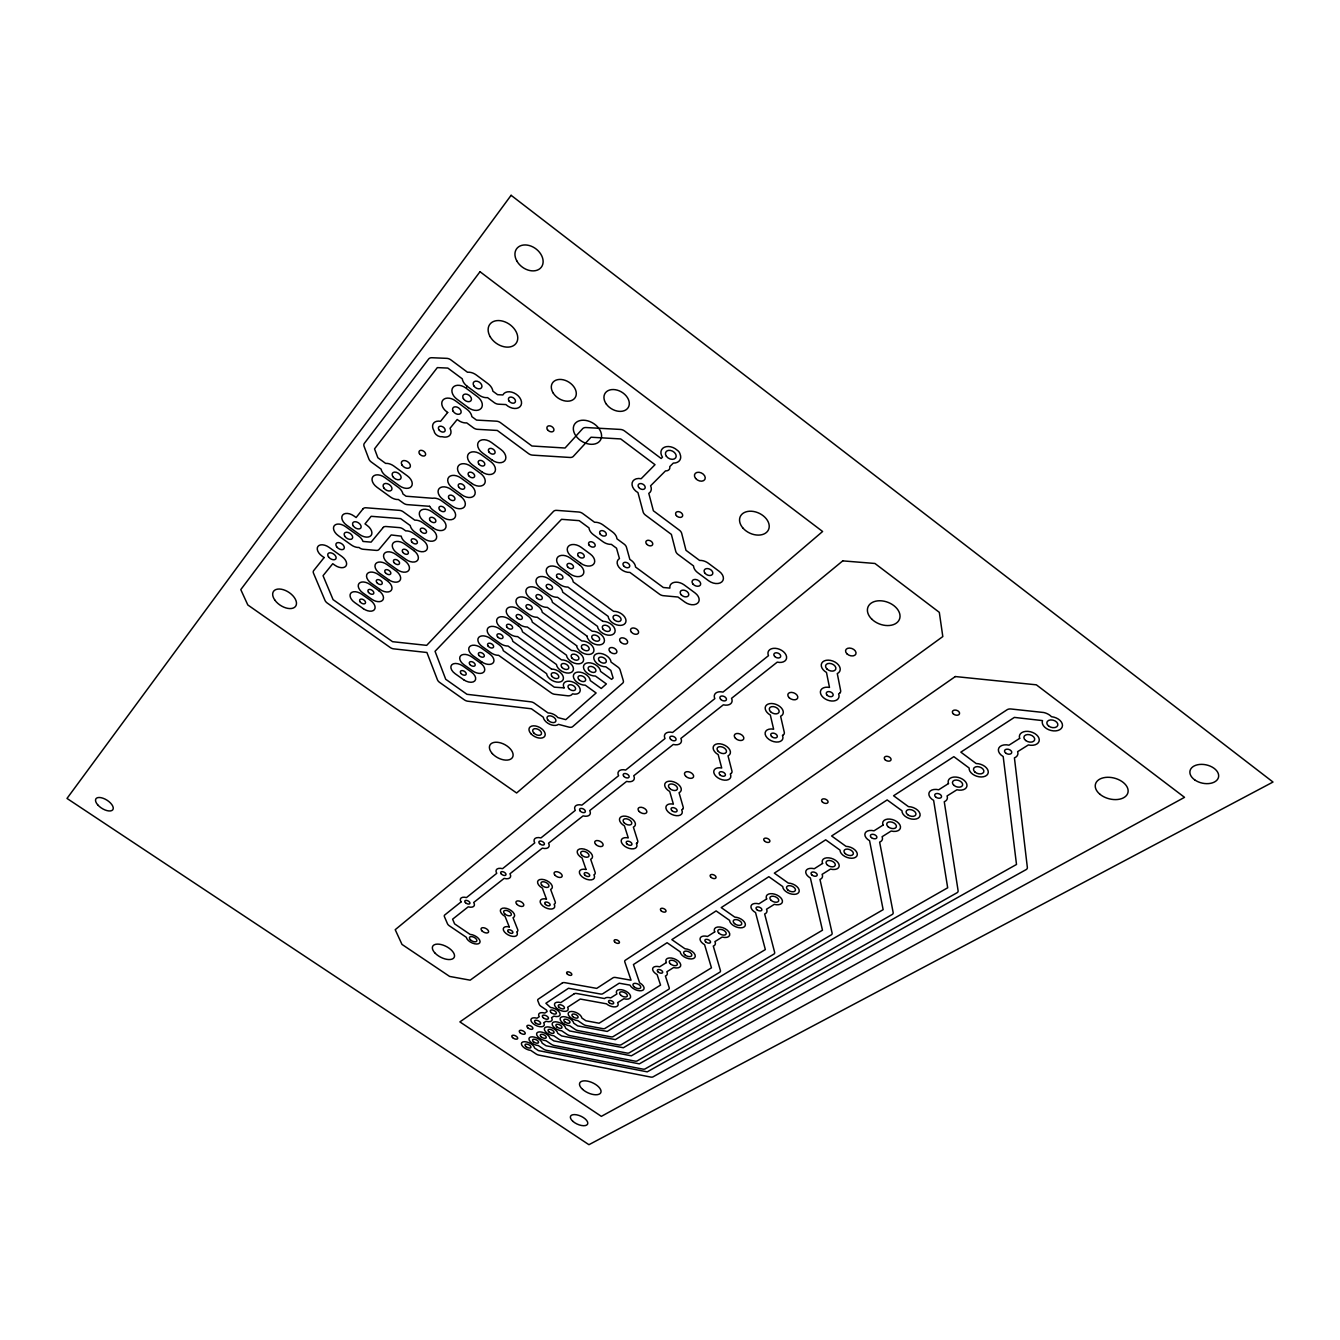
<?xml version="1.0" encoding="UTF-8"?>
<svg xmlns="http://www.w3.org/2000/svg" width="1340" height="1340" viewBox="0 0 1340 1340"><rect width="100%" height="100%" fill="white"/><g stroke="black" fill="none" stroke-linecap="round" stroke-linejoin="round"><path stroke-width="1.5" d="M467.208 386.305L478.799 394.915A10.469 7.236 34.3 0 0 487.559 397.628L494.226 402.603A6.03 4.171 33.8 0 0 498.447 404.194L505.917 404.579A10.452 7.269 33.5 0 0 520.054 406.656A10.452 7.269 33.5 0 0 516.151 394.178A10.452 7.269 33.5 0 0 502.902 394.948L497.576 394.68L492.869 391.18A10.469 7.236 34.3 0 0 487.978 383.675L476.303 374.982A10.486 7.253 34.7 0 0 467.493 372.252L450.96 359.941A6.08 4.204 35.6 0 0 446.706 358.349L431.899 357.73A6.064 4.171 35.8 0 0 428.7 358.936L364.346 443.356A5.729 3.702 35 0 0 364.111 446.421L368.835 458.9A5.695 3.668 34.7 0 0 371.448 462.132L381.096 469.151A9.816 6.332 34.2 0 0 385.903 475.935L399.404 485.733A9.782 6.315 33.8 0 0 411.296 486.571A9.782 6.315 33.8 0 0 407.394 475.901L393.809 466.019A9.816 6.332 34.2 0 0 385.635 463.406L377.847 457.744L374.53 448.867L437.326 367.612L447.828 368.081L462.267 378.818A10.486 7.253 34.7 0 0 467.107 386.222L466.588 387.076M511.109 195.305L67 798.439L588.93 1144.695L1273 782.041L511.109 195.305M480.022 271.719L240.781 589.617L247.816 604.96L516.62 792.995L822.609 531.494L480.022 271.719M324.113 557.557L313.61 570.706A5.26 3.132 33.4 0 0 313.526 573.269L324.967 600.32A5.176 3.065 32.8 0 0 327.262 603.05L390.141 647.455A5.126 3.032 31.2 0 0 393.591 648.845L426.907 652.496L437.426 679.765A5.075 3.015 30 0 0 439.587 682.378L464.26 699.798A5.059 2.998 29.4 0 0 467.71 701.205L531.427 708.793L543.286 717.218A8.844 5.327 27.7 0 0 549.568 724.186A8.844 5.327 27.7 0 0 558.445 724.354L568.679 727.051A5.126 3.099 27.3 0 0 572.615 726.682L622.748 683.115A5.327 3.333 26.8 0 0 623.301 680.653L620.102 669.899A5.36 3.367 26.9 0 0 617.857 667.019L611.073 662.111A9.28 5.862 27.3 0 0 600.889 653.468A9.28 5.862 27.3 0 0 594.106 659.531A9.28 5.862 27.3 0 0 605.831 666.801L610.822 670.402L613.117 678.006L611.593 679.363L600.621 671.457A9.213 5.762 27.4 0 0 590.505 662.898A9.213 5.762 27.4 0 0 583.821 668.861A9.213 5.762 27.4 0 0 595.462 676.063L606.384 683.936L601.225 688.475L590.337 680.636A9.146 5.678 27.5 0 0 580.27 672.178A9.146 5.678 27.5 0 0 573.704 678.04A9.146 5.678 27.5 0 0 585.262 685.176L596.116 692.981L565.781 719.647L557.909 717.587A8.844 5.327 27.7 0 0 548.043 712.947L534.325 703.182A5.126 3.082 28.2 0 0 530.824 701.825L466.973 694.304L445.718 679.28L435.048 651.307L561.544 519.317L579.181 520.657L588.997 527.893A9.95 6.717 29.1 0 0 593.436 534.71L602.832 541.628A9.933 6.7 28.8 0 0 611.325 544.358L616.517 548.194L619.448 558.562A9.832 6.566 28 0 0 618.846 567.121A9.832 6.566 28 0 0 629.9 572.414L659.514 594.206A5.645 3.769 26.8 0 0 663.468 595.697L677.973 597.02L684.757 602.012A9.832 6.566 26 0 0 697.638 603.184A9.832 6.566 26 0 0 694.991 592.9L684.204 584.927A9.849 6.583 26.4 0 0 674.204 582.364A9.849 6.583 26.4 0 0 669.883 588.093L663.333 587.506L635.562 567.038A9.832 6.566 28 0 0 629.85 559.433L626.467 547.273A5.729 3.852 28.3 0 0 624.055 544.057L616.953 538.814A9.933 6.7 28.8 0 0 612.564 531.98L603.101 524.995A9.95 6.717 29.1 0 0 594.558 522.265L582.799 513.589A5.762 3.886 29.8 0 0 578.696 512.014L556.787 510.373A5.729 3.852 30.3 0 0 553.487 511.394L426.673 645.361L392.57 641.693L333.074 599.633L323.041 575.697L332.755 563.705L334.816 565.178A9.213 5.578 33.3 0 0 345.837 566.167A9.213 5.578 33.3 0 0 341.884 556.485L329.02 547.323A9.229 5.595 33.7 0 0 317.999 546.351A9.229 5.595 33.7 0 0 322.036 556.083L324.113 557.557M363.14 508.748L356.122 517.542L353.978 516A9.464 5.862 33.9 0 0 342.621 515.079A9.464 5.862 33.9 0 0 346.658 525.196L359.706 534.559A9.43 5.862 33.5 0 0 371.063 535.497A9.43 5.862 33.5 0 0 367.127 525.447L364.999 523.906L371.163 516.302L400.66 518.63L410.224 525.531A9.564 6.08 32.7 0 0 414.864 532.047L424.026 538.646A9.548 6.064 32.4 0 0 435.718 539.601A9.548 6.064 32.4 0 0 432.016 529.417L422.803 522.751A9.564 6.08 32.7 0 0 414.78 520.155L403.323 511.863A5.544 3.518 33.2 0 0 399.437 510.356L366.021 507.776A5.511 3.451 33.8 0 0 363.14 508.748M447.694 412.469L440.558 421.329A10.15 6.8 34.2 0 0 434.009 430.726A5.846 3.903 34.2 0 0 442.15 436.706A10.15 6.8 34.2 0 0 450.022 428.298L457.208 419.487L458.146 420.191A10.284 6.985 34.1 0 0 466.739 422.887L473.439 427.828A5.913 4.02 33.7 0 0 477.409 429.319L497.307 430.458L528.596 453.64A5.896 4.037 32 0 0 532.6 455.131L569.952 457.459A5.946 4.12 31.2 0 0 573.369 456.337L591.024 437.225L620.705 438.934L655.009 464.695L641.156 478.715A10.284 7.169 28.8 0 0 632.145 482.836A10.284 7.169 28.8 0 0 637.957 492.618L643.1 511.83A5.862 4.053 28.2 0 0 645.528 515.163L671.374 534.392L675.729 551.259A5.795 3.953 26.8 0 0 677.973 554.375L693.534 565.932A10.017 6.817 26 0 0 697.755 572.699L708.642 580.773A10 6.8 25.7 0 0 721.808 581.912A10 6.8 25.7 0 0 719.245 571.359L708.291 563.202A10.017 6.817 26 0 0 699.581 560.422L685.98 550.305L681.708 533.42A5.846 4.02 27.2 0 0 679.313 530.121L653.384 510.791L648.794 493.371A10.284 7.169 28.8 0 0 650.604 485.784L665.478 470.909A6.03 4.271 28.5 0 0 669.766 466.621L673.3 463.104A10.519 7.521 28.5 0 0 680.033 454.009A6.08 4.355 28.5 0 0 677.236 450.223A10.519 7.521 28.5 0 0 664.288 447.292A10.519 7.521 28.5 0 0 662.462 457.175L661.156 458.498L624.708 431.078A6.064 4.322 30.2 0 0 620.37 429.437L586.116 427.544A6.03 4.238 31.1 0 0 582.615 428.716L565.061 448.012L531.93 446.002L500.507 422.686A5.946 4.07 33.2 0 0 496.604 421.196L476.504 420.09L471.864 416.656A10.284 6.985 34.1 0 0 467.007 409.353L455.516 400.844A10.301 6.985 34.5 0 0 442.837 400.174A10.301 6.985 34.5 0 0 446.739 411.765L447.694 412.469M383.29 527.407L371.113 542.131L362.989 541.444A9.363 5.762 33.4 0 0 358.567 535.966L345.519 526.603A9.38 5.779 33.8 0 0 334.297 525.665A9.38 5.779 33.8 0 0 338.317 535.665L351.281 544.928A9.363 5.762 33.4 0 0 359.003 547.474A5.544 3.417 33.3 0 0 363.173 549.266L376.188 550.388A5.41 3.35 33 0 0 378.935 549.568L391.196 534.945L401.213 536.168A9.481 5.98 32.6 0 0 405.836 542.6L414.931 549.149A9.464 5.963 32.4 0 0 426.522 550.12A9.464 5.963 32.4 0 0 422.787 540.07L413.641 533.471A9.481 5.98 32.6 0 0 405.702 530.875L403.223 529.099A5.477 3.451 32.9 0 0 399.387 527.608L386.088 526.519A5.477 3.434 33.1 0 0 383.29 527.407M564.09 687.856L554.291 687.169L503.27 650.67A9.079 5.578 29.5 0 0 499.016 644.674L490.272 638.426A9.095 5.578 29.7 0 0 478.899 637.22A9.095 5.578 29.7 0 0 482.216 646.517L490.909 652.731A9.079 5.578 29.5 0 0 498.581 655.294L551.259 692.931A5.192 3.183 27.9 0 0 554.794 694.304L568.026 695.829A8.157 5.008 27.7 0 0 572.448 693.835A9.062 5.578 27.6 0 0 580.086 688.944A9.062 5.578 27.6 0 0 569.249 681.189A9.062 5.578 27.6 0 0 564.09 687.856M842.743 560.874L395.216 929.692L401.983 944.415L449.604 976.425L470.173 980.176L942.807 636.567L939.307 612.346L874.936 563.47L842.743 560.874M461.027 901.937L444.729 914.986A4.372 2.245 27.5 0 0 444.461 916.761L447.459 923.712A4.355 2.228 27.4 0 0 449.302 925.773L466.286 937.28A7.521 3.836 27 0 0 474.762 943.829A7.521 3.836 27 0 0 479.653 940.06A7.521 3.836 27 0 0 470.072 934.382L454.612 923.88L452.602 919.19L468.196 906.845A7.688 4.02 27.3 0 0 473.707 902.49L504.108 878.404A7.94 4.271 27 0 0 509.954 873.78L542.315 848.153A8.191 4.556 26.7 0 0 548.546 843.229L583.068 815.893A8.459 4.874 26.3 0 0 589.717 810.616L626.618 781.404A8.76 5.209 25.7 0 0 633.736 775.776L673.266 744.471A9.079 5.578 25.1 0 0 680.888 738.441L723.332 704.823A9.414 5.997 24.3 0 0 731.556 698.324L777.25 662.128A9.782 6.465 23.3 0 0 786.563 656.701A9.782 6.465 23.3 0 0 775.19 648.309A9.782 6.465 23.3 0 0 768.473 655.662L722.997 692.093A9.414 5.997 24.3 0 0 714.823 698.626L672.596 732.461A9.079 5.578 25.1 0 0 665.009 738.541L625.68 770.048A8.76 5.209 25.7 0 0 618.594 775.709L581.895 805.122A8.459 4.874 26.3 0 0 575.279 810.415L540.941 837.919A8.191 4.556 26.7 0 0 534.744 842.894L502.55 868.672A7.94 4.271 27 0 0 496.738 873.328L466.488 897.566A7.688 4.02 27.3 0 0 461.027 901.937M637.12 842.894L636.366 843.446A8.425 4.807 25.2 0 1 631.391 848.84A8.425 4.807 25.2 0 1 621.341 841.989A8.425 4.807 25.2 0 1 628.276 837.919L624.423 825.842A8.526 4.925 25.4 0 1 620.454 817.266A8.526 4.925 25.4 0 1 632.078 818.924A8.526 4.925 25.4 0 1 633.385 827.115L637.706 840.817A4.874 2.797 25.1 0 1 637.12 842.894M682.529 809.327L681.725 809.93A8.71 5.142 24.6 0 1 676.348 815.675A8.71 5.142 24.6 0 1 666.014 808.539A8.71 5.142 24.6 0 1 673.4 804.168L669.698 791.471A8.827 5.276 24.7 0 1 665.779 782.46A8.827 5.276 24.7 0 1 677.923 784.068A8.827 5.276 24.7 0 1 679.062 792.711L683.199 807.132A5.042 2.982 24.5 0 1 682.529 809.327M731.171 773.381L730.317 774.018A9.028 5.511 23.8 0 1 724.488 780.165A9.028 5.511 23.8 0 1 713.851 772.728A9.028 5.511 23.8 0 1 721.724 768.021L718.207 754.638A9.146 5.662 24 0 1 714.354 745.141A9.146 5.662 24 0 1 727.067 746.715A9.146 5.662 24 0 1 728.022 755.844L731.942 771.053A5.226 3.199 23.7 0 1 731.171 773.381M783.398 734.789L782.476 735.476A9.38 5.913 22.9 0 1 776.162 742.042A9.38 5.913 22.9 0 1 765.19 734.303A9.38 5.913 22.9 0 1 773.632 729.228L770.332 715.058A9.497 6.08 23 0 1 766.564 705.041A9.497 6.08 23 0 1 779.897 706.565A9.497 6.08 23 0 1 780.617 716.247L784.285 732.31A5.427 3.434 22.8 0 1 783.398 734.789M839.611 693.232L838.622 693.969A9.748 6.365 21.8 0 1 831.755 701.021A9.748 6.365 21.8 0 1 820.448 692.931A9.748 6.365 21.8 0 1 829.494 687.437L826.479 672.446A9.883 6.549 21.9 0 1 822.81 661.826A9.883 6.549 21.9 0 1 836.83 663.3A9.883 6.549 21.9 0 1 837.282 673.568L840.632 690.603A5.645 3.702 21.6 0 1 839.611 693.232M955.32 676.549L459.888 1021.901L601.342 1116.354L1184.526 797.333L1036.356 684.824L955.32 676.549M562.381 982.957L538.194 999.204A4.255 2.127 25.6 0 0 537.843 1000.796L539.283 1004.414A4.255 2.127 25.6 0 0 541.125 1006.424L546.519 1010.075L547.105 1011.566L544.794 1013.074A7.32 3.618 25.5 0 0 539.25 1016.725L536.971 1018.216A7.269 3.585 25.6 0 0 531.009 1020.812A7.269 3.585 25.6 0 0 539.702 1026.675A7.269 3.585 25.6 0 0 543.722 1022.772L546.017 1021.281A7.32 3.618 25.5 0 0 551.577 1017.663L553.906 1016.155A7.353 3.668 25.4 0 0 559.936 1013.241A7.353 3.668 25.4 0 0 550.489 1007.462L545.899 1003.258L568.495 988.267L600.253 993.978A4.389 2.245 24.8 0 0 602.816 993.711L619.197 983.208L629.968 985.118A7.722 4.02 24.3 0 0 641.76 990.645A7.722 4.02 24.3 0 0 639.632 982.84L633.435 964.549L667.086 942.724L680.167 951.802A8.023 4.338 23.6 0 0 688.844 958.736A8.023 4.338 23.6 0 0 695.024 954.8A8.023 4.338 23.6 0 0 684.958 948.753L671.843 939.642L716.113 910.915L729.596 920.379A8.342 4.64 22.9 0 0 738.507 927.615A8.342 4.64 22.9 0 0 745.141 923.394A8.342 4.64 22.9 0 0 734.739 917.096L721.221 907.599L768.842 876.695L782.744 886.577A8.66 4.992 21.9 0 0 791.89 894.149A8.66 4.992 21.9 0 0 799.025 889.593A8.66 4.992 21.9 0 0 788.272 883.06L774.336 873.127L825.691 839.812L840.029 850.146A9.028 5.377 20.9 0 0 849.426 858.069A9.028 5.377 20.9 0 0 857.148 853.161A9.028 5.377 20.9 0 0 845.992 846.344L831.621 835.976L887.164 799.93L901.971 810.75A9.414 5.812 19.5 0 0 911.635 819.075A9.414 5.812 19.5 0 0 919.994 813.765A9.414 5.812 19.5 0 0 908.436 806.63L893.579 795.759L953.846 756.665L969.138 768.021A9.866 6.281 17.9 0 0 979.088 776.798A9.866 6.281 17.9 0 0 988.166 771.019A9.866 6.281 17.9 0 0 976.173 763.549L960.83 752.142L1014.363 717.403L1042.503 720.602A10.351 6.817 15.9 0 0 1051.029 730.484A10.351 6.817 15.9 0 0 1062.486 725.543A10.351 6.817 15.9 0 0 1051.498 716.716A11.39 7.504 16.2 0 0 1043.843 712.528L1011.03 708.994A5.929 3.903 17 0 0 1007.094 709.748L625.294 960.261A4.506 2.378 24.5 0 0 624.825 962.003L631.056 980.21L615.63 977.497A4.439 2.311 24.6 0 0 613.05 977.781L596.719 988.384L564.86 982.672A4.355 2.211 25.4 0 0 562.381 982.957M574.224 993.777L560.756 1002.605A7.404 3.719 25.3 0 0 554.593 1005.301A7.404 3.719 25.3 0 0 563.437 1011.298A7.404 3.719 25.3 0 0 567.624 1007.261L580.287 999.037L606.451 1003.811A7.571 3.869 24.6 0 0 615.261 1006.876A7.571 3.869 24.6 0 0 617.623 1002.655L623.887 998.736A7.638 3.936 24.5 0 0 630.52 995.905A7.638 3.936 24.5 0 0 621.458 989.707A7.638 3.936 24.5 0 0 616.903 993.962L610.672 997.915A7.571 3.869 24.6 0 0 604.558 998.551L576.702 993.51A4.338 2.211 25.1 0 0 574.224 993.777M666.365 962.572L659.649 966.827A7.856 4.171 24 0 0 652.731 968.368A7.856 4.171 24 0 0 657.103 974.565L660.553 985.084L599.097 1023.224L585.865 1020.745L581.878 1018.031A7.404 3.702 25.1 0 0 573.721 1011.717A7.404 3.702 25.1 0 0 568.445 1015.05A7.404 3.702 25.1 0 0 577.791 1020.628L583.185 1024.279A4.271 2.127 24.9 0 0 586.183 1025.535L602.548 1028.601A4.288 2.144 24.7 0 0 605.06 1028.383L668.593 989.389A4.506 2.362 23.9 0 0 669.179 987.664L665.41 976.006A7.856 4.171 24 0 0 666.834 971.785L673.585 967.547A7.94 4.238 23.8 0 0 680.687 964.482A7.94 4.238 23.8 0 0 671.34 958.016A7.94 4.238 23.8 0 0 666.365 962.572M714.722 931.886L707.52 936.459A8.157 4.456 23.3 0 0 700.183 938.151A8.157 4.456 23.3 0 0 704.589 944.667L711.456 967.832L607.238 1031.431L577.707 1025.887L573.738 1023.191A7.353 3.652 25.2 0 0 565.614 1016.909A7.353 3.652 25.2 0 0 560.405 1020.209A7.353 3.652 25.2 0 0 569.701 1025.736L575.061 1029.371A4.238 2.111 25 0 0 578.043 1030.611L610.655 1036.792A4.271 2.127 24.5 0 0 613.167 1036.574L719.731 972.254A4.64 2.496 23.1 0 0 720.401 970.478L713.282 946.09A8.157 4.456 23.3 0 0 714.907 941.618L722.143 937.079A8.241 4.556 23.1 0 0 729.714 933.762A8.241 4.556 23.1 0 0 720.099 927.029A8.241 4.556 23.1 0 0 714.722 931.886M766.664 898.939L758.909 903.847A8.459 4.79 22.5 0 0 751.12 905.723A8.459 4.79 22.5 0 0 755.542 912.557L765.341 949.574L615.328 1039.605L569.651 1030.946L565.698 1028.283A7.303 3.618 25.3 0 0 557.624 1022.051A7.303 3.618 25.3 0 0 552.465 1025.318A7.303 3.618 25.3 0 0 561.711 1030.795L567.055 1034.396A4.204 2.077 25.1 0 0 570.003 1035.636L618.728 1044.932A4.271 2.127 24.4 0 0 621.224 1044.714L773.85 954.13A4.79 2.63 22.2 0 0 774.62 952.271L764.654 913.981A8.459 4.79 22.5 0 0 766.53 909.224L774.302 904.349A8.559 4.891 22.2 0 0 782.409 900.748A8.559 4.891 22.2 0 0 772.493 893.73A8.559 4.891 22.2 0 0 766.664 898.939M822.593 863.446L814.251 868.739A8.81 5.142 21.5 0 0 805.96 870.816A8.81 5.142 21.5 0 0 810.382 878.001L822.475 930.211L623.368 1047.746L561.694 1035.954L557.758 1033.307A7.253 3.568 25.3 0 0 549.718 1027.127A7.253 3.568 25.3 0 0 544.643 1030.343A7.253 3.568 25.3 0 0 553.822 1035.786L559.132 1039.371A4.188 2.06 25.2 0 0 562.08 1040.594L626.735 1053.022A4.255 2.111 24.2 0 0 629.247 1052.821L831.219 934.918A4.941 2.78 21.2 0 0 832.09 932.975L819.963 879.425A8.81 5.142 21.5 0 0 822.107 874.367L830.482 869.107A8.911 5.26 21.2 0 0 839.175 865.188A8.911 5.26 21.2 0 0 828.941 857.851A8.911 5.26 21.2 0 0 822.593 863.446M883.026 825.105L873.998 830.833A9.179 5.544 20.4 0 0 865.138 833.145A9.179 5.544 20.4 0 0 869.576 840.733L883.144 909.659L631.375 1055.82L553.839 1040.895L549.919 1038.265A7.202 3.518 25.4 0 0 541.93 1032.135A7.202 3.518 25.4 0 0 536.905 1035.301A7.202 3.518 25.4 0 0 546.033 1040.728L551.309 1044.262A4.154 2.027 25.3 0 0 554.241 1045.501L634.708 1061.062A4.238 2.094 24.1 0 0 637.22 1060.878L892.139 914.517A5.109 2.948 20 0 0 893.144 912.473L879.643 842.123A9.179 5.544 20.4 0 0 882.105 836.713L891.167 831.034A9.296 5.678 20 0 0 900.497 826.763A9.296 5.678 20 0 0 889.944 819.092A9.296 5.678 20 0 0 883.026 825.105M948.486 783.565L938.687 789.779A9.598 5.997 18.9 0 0 929.223 792.342A9.598 5.997 18.9 0 0 933.628 800.382L947.682 887.784L639.331 1063.86L546.067 1045.77L542.181 1043.157A7.169 3.484 25.5 0 0 534.225 1037.076A7.169 3.484 25.5 0 0 529.267 1040.208A7.169 3.484 25.5 0 0 538.345 1045.585L543.605 1049.12A4.137 2.01 25.3 0 0 546.502 1050.325L642.631 1069.069A4.238 2.077 23.9 0 0 645.143 1068.885L956.961 892.792A5.293 3.132 18.7 0 0 958.1 890.665L944.264 801.739A9.598 5.997 18.9 0 0 947.062 795.96L956.911 789.779A9.715 6.131 18.5 0 0 966.977 785.123A9.715 6.131 18.5 0 0 956.057 777.066A9.715 6.131 18.5 0 0 948.486 783.565M1019.656 738.407L1008.986 745.174A10.05 6.499 17.2 0 0 998.819 748.038A10.05 6.499 17.2 0 0 1003.191 756.547L1016.507 864.468L647.237 1071.849L538.412 1050.594L534.543 1047.997A7.119 3.434 25.6 0 0 526.62 1041.95A7.119 3.434 25.6 0 0 521.729 1045.049A7.119 3.434 25.6 0 0 530.757 1050.393L535.983 1053.893A4.104 1.976 25.4 0 0 538.864 1055.099L650.52 1077.025A4.221 2.077 23.8 0 0 653.032 1076.858L1026.072 869.643A5.511 3.317 17.1 0 0 1027.345 867.399L1014.43 757.87A10.05 6.499 17.2 0 0 1017.646 751.656L1028.366 744.94A10.201 6.65 16.6 0 0 1039.271 739.831A10.201 6.65 16.6 0 0 1027.981 731.355A10.201 6.65 16.6 0 0 1019.656 738.407M429.637 506.319L407.26 504.627A5.595 3.585 33.4 0 1 403.357 503.12L398.365 499.502A9.715 6.214 33.7 0 1 390.325 496.906L376.925 487.207A9.732 6.214 34.1 0 1 372.922 476.621A9.732 6.214 34.1 0 1 384.697 477.459L398.181 487.241A9.715 6.214 33.7 0 1 402.921 493.941L406.053 496.219L432.552 498.262A9.715 6.281 32.8 0 1 441.564 500.775L450.91 507.575A9.698 6.281 32.5 0 1 454.612 518.044A9.698 6.281 32.5 0 1 442.652 517.123L433.356 510.389A9.715 6.281 32.8 0 1 429.637 506.319M363.391 608.695L354.665 602.514A9.045 5.427 32.4 0 1 350.846 593.134A9.045 5.427 32.4 0 1 361.767 594.223L370.527 600.437A9.028 5.41 32.2 0 1 374.296 609.767A9.028 5.41 32.2 0 1 363.391 608.695M463.673 679.749L455.165 673.719A8.894 5.327 29.8 0 1 451.815 664.757A8.894 5.327 29.8 0 1 462.853 665.997L471.412 672.077A8.877 5.327 29.6 0 1 474.712 681.005A8.877 5.327 29.6 0 1 463.673 679.749M380.024 589.466L371.18 583.185A9.196 5.595 32.5 0 1 367.378 573.57A9.196 5.595 32.5 0 1 378.5 574.609L387.394 580.957A9.179 5.595 32.3 0 1 391.146 590.521A9.179 5.595 32.3 0 1 380.024 589.466M481.696 661.876L473.054 655.729A9.028 5.494 29.8 0 1 469.72 646.55A9.028 5.494 29.8 0 1 480.976 647.756L489.669 653.954A9.011 5.494 29.5 0 1 492.936 663.099A9.011 5.494 29.5 0 1 481.696 661.876M378.902 590.773L370.058 584.491A9.112 5.511 32.5 0 0 359.053 583.436A9.112 5.511 32.5 0 0 362.872 592.917L371.649 599.164A9.095 5.494 32.2 0 0 382.654 600.219A9.095 5.494 32.2 0 0 378.902 590.773M480.474 663.082L471.847 656.952A8.961 5.41 29.8 0 0 460.692 655.712A8.961 5.41 29.8 0 0 464.042 664.791L472.618 670.888A8.944 5.41 29.6 0 0 483.757 672.111A8.944 5.41 29.6 0 0 480.474 663.082M388.55 579.634L379.639 573.285A9.263 5.695 32.5 0 1 375.837 563.554A9.263 5.695 32.5 0 1 387.076 564.576L396.037 570.991A9.246 5.678 32.3 0 1 399.789 580.672A9.246 5.678 32.3 0 1 388.55 579.634M551.51 669.096L512.784 641.324A9.146 5.662 29.5 0 0 508.496 635.26L499.703 628.946A9.162 5.678 29.7 0 0 488.212 627.756A9.162 5.678 29.7 0 0 491.529 637.17L500.272 643.434A9.146 5.662 29.5 0 0 508.011 646.014L546.603 673.668A9.079 5.611 28.1 0 0 556.703 682.043A9.079 5.611 28.1 0 0 563.034 676.147A9.079 5.611 28.1 0 0 551.51 669.096M397.193 569.634L388.232 563.219A9.33 5.779 32.6 0 1 384.429 553.37A9.33 5.779 32.6 0 1 395.786 554.375L404.814 560.84A9.313 5.779 32.3 0 1 408.549 570.656A9.313 5.779 32.3 0 1 397.193 569.634M519.451 624.39L510.59 618.008A9.313 5.862 29.6 0 1 507.307 608.36A9.313 5.862 29.6 0 1 519.032 609.516L527.96 615.948A9.296 5.846 29.4 0 1 532.265 622.145L571.527 650.469A9.229 5.795 27.9 0 1 583.235 657.655A9.229 5.795 27.9 0 1 576.686 663.736A9.229 5.795 27.9 0 1 566.468 655.176L527.323 627.003A9.296 5.846 29.4 0 1 519.451 624.39M413.725 550.539L404.647 544.006A9.414 5.879 32.6 0 0 393.173 543.018A9.414 5.879 32.6 0 0 396.958 553.001L405.986 559.483A9.397 5.862 32.4 0 0 417.46 560.472A9.397 5.862 32.4 0 0 413.725 550.539M518.144 625.68L509.284 619.298A9.246 5.762 29.7 0 0 497.693 618.125A9.246 5.762 29.7 0 0 500.976 627.656L509.786 633.988A9.229 5.762 29.4 0 0 517.592 636.584L556.452 664.489A9.162 5.695 28 0 0 566.619 672.965A9.162 5.695 28 0 0 573.051 666.968A9.162 5.695 28 0 0 561.443 659.85L522.449 631.81A9.229 5.762 29.4 0 0 518.144 625.68M576.635 645.712L537.223 617.254A9.38 5.946 29.3 0 1 529.283 614.641L520.356 608.193A9.38 5.963 29.6 0 1 517.089 598.41A9.38 5.963 29.6 0 1 528.931 599.549L537.926 606.048A9.38 5.946 29.3 0 1 542.248 612.33L581.778 640.922A9.313 5.879 27.8 0 1 593.57 648.175A9.313 5.879 27.8 0 1 586.92 654.356A9.313 5.879 27.8 0 1 576.635 645.712M586.97 636.098L547.289 607.355A9.447 6.047 29.3 0 1 539.266 604.725L530.271 598.21A9.464 6.064 29.5 0 1 527.039 588.31A9.464 6.064 29.5 0 1 539.015 589.433L548.06 595.999A9.447 6.047 29.3 0 1 552.381 602.347L592.196 631.224A9.38 5.98 27.7 0 1 604.072 638.544A9.38 5.98 27.7 0 1 597.322 644.825A9.38 5.98 27.7 0 1 586.97 636.098M433.256 527.977L424.026 521.31A9.648 6.181 32.7 0 1 420.274 510.925A9.648 6.181 32.7 0 1 432.1 511.863L441.379 518.597A9.631 6.164 32.4 0 1 445.081 528.915A9.631 6.164 32.4 0 1 433.256 527.977M602.799 621.358L562.7 592.196A9.531 6.147 29.2 0 0 558.361 585.781L549.249 579.148A9.548 6.164 29.5 0 0 537.156 578.043A9.548 6.164 29.5 0 0 540.372 588.059L549.433 594.642A9.531 6.147 29.2 0 0 557.524 597.288L597.472 626.316A9.464 6.08 27.6 0 0 607.891 635.143A9.464 6.08 27.6 0 0 614.759 628.745A9.464 6.08 27.6 0 0 602.799 621.358M460.608 496.386L451.195 489.502A9.799 6.399 32.8 0 0 439.101 488.631A9.799 6.399 32.8 0 0 442.837 499.284L452.2 506.101A9.782 6.382 32.5 0 0 464.293 506.989A9.782 6.382 32.5 0 0 460.608 496.386M568.83 575.379L559.651 568.679A9.615 6.265 29.4 0 0 547.423 567.591A9.615 6.265 29.4 0 0 550.623 577.758L559.752 584.391A9.615 6.248 29.1 0 0 567.926 587.054L608.159 616.367A9.531 6.181 27.5 0 0 618.644 625.294A9.531 6.181 27.5 0 0 625.629 618.795A9.531 6.181 27.5 0 0 613.569 611.341L573.185 581.878A9.615 6.248 29.1 0 0 568.83 575.379M471.797 483.455L462.3 476.487A9.966 6.616 32.9 0 1 458.598 465.55A9.966 6.616 32.9 0 1 470.943 466.387L480.507 473.405A9.95 6.599 32.6 0 1 484.142 484.293A9.95 6.599 32.6 0 1 471.797 483.455M580.923 563.37L571.678 556.603A9.782 6.482 29.3 0 1 568.512 546.167A9.782 6.482 29.3 0 1 581.007 547.206L590.32 554.056A9.765 6.465 29 0 1 593.419 564.425A9.765 6.465 29 0 1 580.923 563.37M470.474 484.996L460.977 478.045A9.883 6.499 32.8 0 0 448.766 477.191A9.883 6.499 32.8 0 0 452.484 487.978L461.915 494.862A9.866 6.499 32.5 0 0 474.125 495.733A9.866 6.499 32.5 0 0 470.474 484.996M579.483 564.81L570.237 558.043A9.698 6.382 29.3 0 0 557.875 556.971A9.698 6.382 29.3 0 0 561.058 567.272L570.254 573.972A9.682 6.365 29 0 0 582.599 575.044A9.682 6.365 29 0 0 579.483 564.81M481.864 471.831L472.283 464.812A10.05 6.733 32.9 0 1 468.598 453.707A10.05 6.733 32.9 0 1 481.077 454.511L490.708 461.613A10.033 6.717 32.6 0 1 494.343 472.651A10.033 6.717 32.6 0 1 481.864 471.831M492.081 460.022L482.45 452.92A10.15 6.851 33 0 1 478.765 441.664A10.15 6.851 33 0 1 491.395 442.435L501.093 449.62A10.134 6.851 32.6 0 1 504.711 460.809A10.134 6.851 32.6 0 1 492.081 460.022M468.38 407.661L456.89 399.136A10.402 7.119 34.6 0 1 453.004 387.394A10.402 7.119 34.6 0 1 465.818 388.031L477.392 396.64A10.368 7.102 34.2 0 1 481.194 408.315A10.368 7.102 34.2 0 1 468.38 407.661M509.267 926.912L505.096 916.426A7.739 4.07 26.7 0 1 501.06 908.972A7.739 4.07 26.7 0 1 511.344 910.681A7.739 4.07 26.7 0 1 513.036 917.749L517.726 929.642A5.243 2.73 26.5 0 1 516.721 931.87A7.655 3.986 26.5 0 1 512.718 936.392A7.655 3.986 26.5 0 1 503.455 930.245A7.655 3.986 26.5 0 1 509.267 926.912M546.469 899.09L542.382 888.135A7.99 4.338 26.3 0 1 538.345 880.33A7.99 4.338 26.3 0 1 549.048 882.022A7.99 4.338 26.3 0 1 550.639 889.442L555.229 901.887A5.41 2.914 26.1 0 1 554.124 904.232A7.889 4.238 26.1 0 1 549.819 909.023A7.889 4.238 26.1 0 1 540.322 902.641A7.889 4.238 26.1 0 1 546.469 899.09M586.049 869.476L582.079 857.985A8.241 4.623 25.9 0 1 578.059 849.811A8.241 4.623 25.9 0 1 589.215 851.503A8.241 4.623 25.9 0 1 590.672 859.292L595.144 872.323A5.578 3.099 25.7 0 1 593.922 874.802A8.141 4.506 25.7 0 1 589.298 879.894A8.141 4.506 25.7 0 1 579.533 873.295A8.141 4.506 25.7 0 1 586.049 869.476M559.149 1007.362A3.367 1.692 25.3 0 0 564.375 1008.266A3.367 1.692 25.3 0 0 560.489 1004.766A3.367 1.692 25.3 0 0 559.149 1007.362M572.817 1016.625A3.367 1.692 25.1 0 0 578.043 1017.529A3.367 1.692 25.1 0 0 574.173 1014.045A3.367 1.692 25.1 0 0 572.817 1016.625M551.159 1012.588A3.35 1.675 25.4 0 0 556.335 1013.475A3.35 1.675 25.4 0 0 552.465 1010.008A3.35 1.675 25.4 0 0 551.159 1012.588M564.743 1021.784A3.333 1.658 25.2 0 0 569.919 1022.671A3.333 1.658 25.2 0 0 566.083 1019.221A3.333 1.658 25.2 0 0 564.743 1021.784M543.269 1017.747A3.317 1.641 25.5 0 0 548.395 1018.635A3.317 1.641 25.5 0 0 544.543 1015.184A3.317 1.641 25.5 0 0 543.269 1017.747M556.787 1026.859A3.317 1.641 25.3 0 0 561.912 1027.763A3.317 1.641 25.3 0 0 558.093 1024.33A3.317 1.641 25.3 0 0 556.787 1026.859M535.481 1022.839A3.3 1.625 25.6 0 0 540.573 1023.726A3.3 1.625 25.6 0 0 536.737 1020.309A3.3 1.625 25.6 0 0 535.481 1022.839M548.914 1031.884A3.3 1.625 25.3 0 0 554.006 1032.788A3.3 1.625 25.3 0 0 550.204 1029.388A3.3 1.625 25.3 0 0 548.914 1031.884M527.793 1027.847A3.283 1.608 25.7 0 0 532.834 1028.751A3.283 1.608 25.7 0 0 529.015 1025.351A3.283 1.608 25.7 0 0 527.793 1027.847M541.159 1036.842A3.283 1.608 25.4 0 0 546.201 1037.746A3.283 1.608 25.4 0 0 542.415 1034.363A3.283 1.608 25.4 0 0 541.159 1036.842M520.188 1032.822A3.266 1.591 25.7 0 0 525.196 1033.709A3.266 1.591 25.7 0 0 521.394 1030.343A3.266 1.591 25.7 0 0 520.188 1032.822M533.488 1041.733A3.249 1.575 25.5 0 0 538.496 1042.637A3.249 1.575 25.5 0 0 534.71 1039.287A3.249 1.575 25.5 0 0 533.488 1041.733M512.55 1037.579A3.233 1.575 25.8 0 0 517.608 1038.701A3.233 1.575 25.8 0 0 514.074 1035.318A3.233 1.575 25.8 0 0 512.55 1037.579M525.917 1046.574A3.233 1.558 25.6 0 0 530.891 1047.478A3.233 1.558 25.6 0 0 527.122 1044.161A3.233 1.558 25.6 0 0 525.917 1046.574M567.406 974.13A2.814 1.441 25.4 0 0 571.761 974.833A2.814 1.441 25.4 0 0 568.529 971.885A2.814 1.441 25.4 0 0 567.406 974.13M609.264 1002.689A2.797 1.424 24.6 0 0 613.636 1003.409A2.797 1.424 24.6 0 0 610.454 1000.511A2.797 1.424 24.6 0 0 609.264 1002.689M614.826 942.104A2.914 1.558 24.8 0 0 619.381 942.807A2.914 1.558 24.8 0 0 616.082 939.725A2.914 1.558 24.8 0 0 614.826 942.104M658.007 971.902A2.898 1.541 24 0 0 662.596 972.622A2.898 1.541 24 0 0 659.347 969.574A2.898 1.541 24 0 0 658.007 971.902M661.156 910.815A3.015 1.675 24.2 0 0 665.93 911.501A3.015 1.675 24.2 0 0 662.546 908.285A3.015 1.675 24.2 0 0 661.156 910.815M705.761 941.953A3.015 1.641 23.3 0 0 710.485 942.439A3.015 1.641 23.3 0 0 706.9 939.34A3.015 1.641 23.3 0 0 705.761 941.953M710.904 877.214A3.132 1.792 23.5 0 0 715.929 877.884A3.132 1.792 23.5 0 0 712.461 874.501A3.132 1.792 23.5 0 0 710.904 877.214M756.882 909.693A3.132 1.776 22.5 0 0 761.823 910.145A3.132 1.776 22.5 0 0 758.172 906.912A3.132 1.776 22.5 0 0 756.882 909.693M764.638 841.168A3.266 1.926 22.6 0 0 769.813 841.57A3.266 1.926 22.6 0 0 765.994 838.12A3.266 1.926 22.6 0 0 764.638 841.168M811.889 874.953A3.249 1.909 21.5 0 0 817.115 875.389A3.249 1.909 21.5 0 0 813.346 871.988A3.249 1.909 21.5 0 0 811.889 874.953M822.492 802.107A3.4 2.077 21.5 0 0 827.952 802.459A3.4 2.077 21.5 0 0 824.05 798.841A3.4 2.077 21.5 0 0 822.492 802.107M871.436 837.617A3.4 2.043 20.4 0 0 876.829 837.735A3.4 2.043 20.4 0 0 872.708 834.284A3.4 2.043 20.4 0 0 871.436 837.617M885.321 759.947A3.551 2.261 20.1 0 0 891 759.964A3.551 2.261 20.1 0 0 886.678 756.296A3.551 2.261 20.1 0 0 885.321 759.947M935.722 797.032A3.551 2.211 18.9 0 0 941.45 797.099A3.551 2.211 18.9 0 0 937.196 793.481A3.551 2.211 18.9 0 0 935.722 797.032M953.427 713.986A3.719 2.446 18.5 0 0 959.457 713.919A3.719 2.446 18.5 0 0 955.001 710.049A3.719 2.446 18.5 0 0 953.427 713.986M1005.737 753.114A3.719 2.395 17.2 0 0 1011.683 752.795A3.719 2.395 17.2 0 0 1007.01 749.16A3.719 2.395 17.2 0 0 1005.737 753.114M634.021 986.709A4.204 2.194 24.3 0 0 640.654 987.781A4.204 2.194 24.3 0 0 635.897 983.393A4.204 2.194 24.3 0 0 634.021 986.709M620.688 995.134A4.171 2.144 24.5 0 0 627.237 996.206A4.171 2.144 24.5 0 0 622.514 991.868A4.171 2.144 24.5 0 0 620.688 995.134M684.707 954.683A4.372 2.362 23.6 0 0 691.658 955.755A4.372 2.362 23.6 0 0 686.8 951.149A4.372 2.362 23.6 0 0 684.707 954.683M670.335 963.762A4.338 2.311 23.8 0 0 677.202 964.833A4.338 2.311 23.8 0 0 672.362 960.294A4.338 2.311 23.8 0 0 670.335 963.762M734.488 923.562A4.539 2.529 22.9 0 0 741.656 924.265A4.539 2.529 22.9 0 0 736.297 919.575A4.539 2.529 22.9 0 0 734.488 923.562M719.061 933.31A4.489 2.479 23.1 0 0 726.113 934.03A4.489 2.479 23.1 0 0 720.803 929.391A4.489 2.479 23.1 0 0 719.061 933.31M787.786 889.911A4.723 2.73 21.9 0 0 795.323 890.581A4.723 2.73 21.9 0 0 789.846 885.656A4.723 2.73 21.9 0 0 787.786 889.911M771.187 900.396A4.673 2.663 22.2 0 0 778.607 901.066A4.673 2.663 22.2 0 0 773.163 896.209A4.673 2.663 22.2 0 0 771.187 900.396M845.239 853.614A4.925 2.931 20.9 0 0 853.178 854.25A4.925 2.931 20.9 0 0 847.567 849.091A4.925 2.931 20.9 0 0 845.239 853.614M827.333 864.937A4.857 2.864 21.2 0 0 835.138 865.573A4.857 2.864 21.2 0 0 829.561 860.481A4.857 2.864 21.2 0 0 827.333 864.937M907.599 814.62A5.142 3.166 19.5 0 0 915.84 814.754A5.142 3.166 19.5 0 0 909.642 809.528A5.142 3.166 19.5 0 0 907.599 814.62M888.219 826.847A5.075 3.099 20 0 0 896.309 827.014A5.075 3.099 20 0 0 890.162 821.856A5.075 3.099 20 0 0 888.219 826.847M974.984 772.075A5.377 3.434 17.9 0 0 983.727 772.125A5.377 3.434 17.9 0 0 977.346 766.614A5.377 3.434 17.9 0 0 974.984 772.075M953.929 785.357A5.31 3.35 18.5 0 0 962.522 785.441A5.31 3.35 18.5 0 0 956.191 780.014A5.31 3.35 18.5 0 0 953.929 785.357M1048.6 726.012A5.645 3.719 15.9 0 0 1057.729 725.476A5.645 3.719 15.9 0 0 1050.677 719.915A5.645 3.719 15.9 0 0 1048.6 726.012M1025.653 740.484A5.561 3.618 16.6 0 0 1034.614 739.998A5.561 3.618 16.6 0 0 1027.629 734.538A5.561 3.618 16.6 0 0 1025.653 740.484M465.466 902.674A2.848 1.491 27.3 0 0 469.871 903.545A2.848 1.491 27.3 0 0 466.722 900.43A2.848 1.491 27.3 0 0 465.466 902.674M508.396 931.97A2.831 1.474 26.5 0 0 512.818 932.858A2.831 1.474 26.5 0 0 509.736 929.793A2.831 1.474 26.5 0 0 508.396 931.97M501.361 874.049A2.931 1.575 27 0 0 505.917 874.92A2.931 1.575 27 0 0 502.718 871.687A2.931 1.575 27 0 0 501.361 874.049M545.43 904.416A2.914 1.558 26.1 0 0 550.02 905.304A2.914 1.558 26.1 0 0 546.888 902.105A2.914 1.558 26.1 0 0 545.43 904.416M539.551 843.597A3.032 1.692 26.7 0 0 544.308 844.468A3.032 1.692 26.7 0 0 541.042 841.085A3.032 1.692 26.7 0 0 539.551 843.597M584.843 875.087A3.015 1.658 25.7 0 0 589.6 875.975A3.015 1.658 25.7 0 0 586.418 872.658A3.015 1.658 25.7 0 0 584.843 875.087M580.287 811.119A3.132 1.792 26.3 0 0 585.245 811.973A3.132 1.792 26.3 0 0 581.912 808.456A3.132 1.792 26.3 0 0 580.287 811.119M626.986 843.966A3.116 1.776 25.2 0 0 631.877 844.619A3.116 1.776 25.2 0 0 628.36 841.219A3.116 1.776 25.2 0 0 626.986 843.966M623.837 776.396A3.233 1.926 25.7 0 0 628.996 777.25A3.233 1.926 25.7 0 0 625.613 773.565A3.233 1.926 25.7 0 0 623.837 776.396M671.876 810.583A3.216 1.893 24.6 0 0 676.985 811.202A3.216 1.893 24.6 0 0 673.384 807.652A3.216 1.893 24.6 0 0 671.876 810.583M670.636 739.362A3.35 2.06 25.1 0 0 675.963 739.931A3.35 2.06 25.1 0 0 672.211 736.163A3.35 2.06 25.1 0 0 670.636 739.362M719.932 774.822A3.333 2.027 23.8 0 0 725.292 775.424A3.333 2.027 23.8 0 0 721.624 771.723A3.333 2.027 23.8 0 0 719.932 774.822M720.719 699.43A3.484 2.211 24.3 0 0 726.313 699.966A3.484 2.211 24.3 0 0 722.478 696.013A3.484 2.211 24.3 0 0 720.719 699.43M771.538 736.447A3.467 2.178 22.9 0 0 777.15 737.017A3.467 2.178 22.9 0 0 773.398 733.131A3.467 2.178 22.9 0 0 771.538 736.447M827.232 695.309A3.601 2.345 21.8 0 0 833.044 695.527A3.601 2.345 21.8 0 0 828.891 691.574A3.601 2.345 21.8 0 0 827.232 695.309M774.671 656.449A3.618 2.395 23.3 0 0 780.533 656.935A3.618 2.395 23.3 0 0 776.614 652.781A3.618 2.395 23.3 0 0 774.671 656.449M470.424 939.809A4.104 2.094 27 0 0 476.772 941.115A4.104 2.094 27 0 0 472.25 936.677A4.104 2.094 27 0 0 470.424 939.809M482.048 930.948A4.137 2.144 26.9 0 0 488.48 932.255A4.137 2.144 26.9 0 0 483.941 927.766A4.137 2.144 26.9 0 0 482.048 930.948M516.955 904.366A4.271 2.261 26.6 0 0 523.639 905.673A4.271 2.261 26.6 0 0 518.999 900.999A4.271 2.261 26.6 0 0 516.955 904.366M504.627 913.763A4.221 2.228 26.7 0 0 511.21 915.069A4.221 2.228 26.7 0 0 506.604 910.463A4.221 2.228 26.7 0 0 504.627 913.763M555.078 875.322A4.405 2.412 26.2 0 0 562.013 876.628A4.405 2.412 26.2 0 0 557.306 871.771A4.405 2.412 26.2 0 0 555.078 875.322M541.946 885.321A4.355 2.362 26.3 0 0 548.797 886.628A4.355 2.362 26.3 0 0 544.107 881.837A4.355 2.362 26.3 0 0 541.946 885.321M595.697 844.384A4.556 2.58 25.7 0 0 602.916 845.691A4.556 2.58 25.7 0 0 598.109 840.615A4.556 2.58 25.7 0 0 595.697 844.384M581.694 855.054A4.506 2.513 25.9 0 0 588.83 856.361A4.506 2.513 25.9 0 0 584.056 851.352A4.506 2.513 25.9 0 0 581.694 855.054M639.281 811.571A4.707 2.747 25.2 0 0 646.701 812.476A4.707 2.747 25.2 0 0 641.391 807.3A4.707 2.747 25.2 0 0 639.281 811.571M624.323 822.961A4.656 2.697 25.4 0 0 631.643 823.882A4.656 2.697 25.4 0 0 626.366 818.774A4.656 2.697 25.4 0 0 624.323 822.961M685.695 776.229A4.874 2.948 24.5 0 0 693.45 777.116A4.874 2.948 24.5 0 0 688.04 771.689A4.874 2.948 24.5 0 0 685.695 776.229M669.665 788.423A4.807 2.881 24.7 0 0 677.32 789.31A4.807 2.881 24.7 0 0 671.943 783.984A4.807 2.881 24.7 0 0 669.665 788.423M735.476 738.323A5.059 3.166 23.7 0 0 743.616 739.161A5.059 3.166 23.7 0 0 738.072 733.482A5.059 3.166 23.7 0 0 735.476 738.323M718.274 751.405A4.992 3.082 24 0 0 726.28 752.276A4.992 3.082 24 0 0 720.786 746.682A4.992 3.082 24 0 0 718.274 751.405M789.243 697.788A5.26 3.4 22.7 0 0 797.652 698.14A5.26 3.4 22.7 0 0 791.555 692.378A5.26 3.4 22.7 0 0 789.243 697.788M770.5 711.641A5.176 3.317 23 0 0 778.909 712.461A5.176 3.317 23 0 0 773.297 706.599A5.176 3.317 23 0 0 770.5 711.641M846.981 653.853A5.46 3.668 21.4 0 0 855.841 654.104A5.46 3.668 21.4 0 0 849.577 648.058A5.46 3.668 21.4 0 0 846.981 653.853M826.998 669.045A5.394 3.568 21.9 0 0 835.708 669.347A5.394 3.568 21.9 0 0 829.494 663.384A5.394 3.568 21.9 0 0 826.998 669.045M638.761 487.442A3.802 2.647 28.8 0 0 644.909 488.447A3.802 2.647 28.8 0 0 641.291 483.606A3.802 2.647 28.8 0 0 638.761 487.442M676.365 515.599A3.785 2.63 27.4 0 0 682.479 516.285A3.785 2.63 27.4 0 0 678.593 511.629A3.785 2.63 27.4 0 0 676.365 515.599M623.753 566.016A3.635 2.429 28 0 0 629.549 566.753A3.635 2.429 28 0 0 625.746 562.314A3.635 2.429 28 0 0 623.753 566.016M646.617 544.107A3.702 2.513 27.7 0 0 652.563 544.811A3.702 2.513 27.7 0 0 648.711 540.288A3.702 2.513 27.7 0 0 646.617 544.107M438.9 429.721A3.752 2.513 34.2 0 0 444.796 431.363A3.752 2.513 34.2 0 0 441.647 426.338A3.752 2.513 34.2 0 0 438.9 429.721M419.487 453.724A3.685 2.429 34 0 0 425.283 455.349A3.685 2.429 34 0 0 422.15 450.458A3.685 2.429 34 0 0 419.487 453.724M509.032 400.995A3.869 2.697 33.5 0 0 515.146 402.302A3.869 2.697 33.5 0 0 511.662 397.142A3.869 2.697 33.5 0 0 509.032 400.995M547.474 429.654A3.836 2.663 32 0 0 553.604 430.978A3.836 2.663 32 0 0 550.187 425.902A3.836 2.663 32 0 0 547.474 429.654M606.367 404.144A13.601 9.799 31 0 0 628.226 407.544A13.601 9.799 31 0 0 615.261 389.706A13.601 9.799 31 0 0 606.367 404.144M553.336 393.257A13.517 9.615 32.6 0 0 574.977 397.896A13.517 9.615 32.6 0 0 563.101 379.756A13.517 9.615 32.6 0 0 553.336 393.257M576.133 436.22A15.192 10.687 31.1 0 0 600.437 440.156A15.192 10.687 31.1 0 0 585.798 420.425A15.192 10.687 31.1 0 0 576.133 436.22M705.024 573.285A4.623 3.149 25.9 0 0 712.545 574.207A4.623 3.149 25.9 0 0 707.838 568.596A4.623 3.149 25.9 0 0 705.024 573.285M692.981 584.089A4.59 3.099 26 0 0 700.401 585.027A4.59 3.099 26 0 0 695.728 579.466A4.59 3.099 26 0 0 692.981 584.089M681.139 594.709A4.539 3.032 26.2 0 0 688.492 595.647A4.539 3.032 26.2 0 0 683.819 590.153A4.539 3.032 26.2 0 0 681.139 594.709M453.171 411.313A4.757 3.233 34.3 0 0 460.659 413.39A4.757 3.233 34.3 0 0 456.706 406.975A4.757 3.233 34.3 0 0 453.171 411.313M463.389 398.667A4.79 3.283 34.4 0 0 470.943 400.744A4.79 3.283 34.4 0 0 466.99 394.245A4.79 3.283 34.4 0 0 463.389 398.667M473.791 385.786A4.841 3.35 34.5 0 0 481.429 387.88A4.841 3.35 34.5 0 0 477.459 381.297A4.841 3.35 34.5 0 0 473.791 385.786M666.382 456.304A5.745 4.104 28.5 0 0 675.712 457.794A5.745 4.104 28.5 0 0 670.318 450.391A5.745 4.104 28.5 0 0 666.382 456.304M695.611 478.447A5.712 4.07 27.4 0 0 704.874 479.419A5.712 4.07 27.4 0 0 699.044 472.283A5.712 4.07 27.4 0 0 695.611 478.447M548.127 720.284A4.824 2.898 27.7 0 0 555.731 721.473A4.824 2.898 27.7 0 0 550.539 715.878A4.824 2.898 27.7 0 0 548.127 720.284M533.839 733.03A4.774 2.831 27.8 0 0 541.327 734.236A4.774 2.831 27.8 0 0 536.168 728.709A4.774 2.831 27.8 0 0 533.839 733.03M328.484 556.837A4.69 2.831 33.5 0 0 335.754 558.998A4.69 2.831 33.5 0 0 331.583 553.001A4.69 2.831 33.5 0 0 328.484 556.837M336.625 546.703A4.723 2.881 33.6 0 0 343.945 548.864A4.723 2.881 33.6 0 0 339.774 542.801A4.723 2.881 33.6 0 0 336.625 546.703M344.882 536.402A4.757 2.931 33.6 0 0 352.286 538.58A4.757 2.931 33.6 0 0 348.082 532.449A4.757 2.931 33.6 0 0 344.882 536.402M353.291 525.933A4.79 2.982 33.7 0 0 360.745 528.111A4.79 2.982 33.7 0 0 356.541 521.913A4.79 2.982 33.7 0 0 353.291 525.933M383.81 487.894A4.941 3.166 33.9 0 0 391.514 490.122A4.941 3.166 33.9 0 0 387.26 483.64A4.941 3.166 33.9 0 0 383.81 487.894M392.854 476.621A4.975 3.216 34 0 0 400.643 478.849A4.975 3.216 34 0 0 396.372 472.283A4.975 3.216 34 0 0 392.854 476.621M402.067 465.147A5.025 3.266 34.1 0 0 409.923 467.375A5.025 3.266 34.1 0 0 405.635 460.742A5.025 3.266 34.1 0 0 402.067 465.147M469.938 664.556A3.249 1.96 29.7 0 0 475.03 665.595A3.249 1.96 29.7 0 0 471.73 661.675A3.249 1.96 29.7 0 0 469.938 664.556M567.641 566.82A3.518 2.311 29.2 0 0 573.269 567.842A3.518 2.311 29.2 0 0 569.818 563.453A3.518 2.311 29.2 0 0 567.641 566.82M488.229 646.249A3.3 2.027 29.6 0 0 493.438 647.287A3.3 2.027 29.6 0 0 490.105 643.267A3.3 2.027 29.6 0 0 488.229 646.249M497.609 636.885A3.333 2.06 29.6 0 0 502.852 637.907A3.333 2.06 29.6 0 0 499.502 633.854A3.333 2.06 29.6 0 0 497.609 636.885M507.123 627.355A3.35 2.094 29.5 0 0 512.433 628.376A3.35 2.094 29.5 0 0 509.066 624.289A3.35 2.094 29.5 0 0 507.123 627.355M516.805 617.673A3.384 2.127 29.5 0 0 522.164 618.695A3.384 2.127 29.5 0 0 518.781 614.558A3.384 2.127 29.5 0 0 516.805 617.673M526.637 607.841A3.417 2.161 29.4 0 0 532.047 608.863A3.417 2.161 29.4 0 0 528.647 604.675A3.417 2.161 29.4 0 0 526.637 607.841M536.636 597.841A3.434 2.194 29.4 0 0 542.097 598.863A3.434 2.194 29.4 0 0 538.697 594.625A3.434 2.194 29.4 0 0 536.636 597.841M546.804 587.674A3.467 2.245 29.3 0 0 552.315 588.695A3.467 2.245 29.3 0 0 548.898 584.408A3.467 2.245 29.3 0 0 546.804 587.674M557.139 577.339A3.501 2.278 29.3 0 0 562.7 578.361A3.501 2.278 29.3 0 0 559.266 574.006A3.501 2.278 29.3 0 0 557.139 577.339M479.017 655.478A3.283 1.993 29.7 0 0 484.159 656.5A3.283 1.993 29.7 0 0 480.842 652.547A3.283 1.993 29.7 0 0 479.017 655.478M449.068 498.514A3.568 2.328 32.7 0 0 454.679 499.803A3.568 2.328 32.7 0 0 451.362 495.197A3.568 2.328 32.7 0 0 449.068 498.514M439.52 509.635A3.534 2.278 32.6 0 0 445.064 510.925A3.534 2.278 32.6 0 0 441.765 506.386A3.534 2.278 32.6 0 0 439.52 509.635M430.123 520.59A3.501 2.245 32.6 0 0 435.617 521.88A3.501 2.245 32.6 0 0 432.318 517.374A3.501 2.245 32.6 0 0 430.123 520.59M420.877 531.36A3.467 2.211 32.6 0 0 426.321 532.633A3.467 2.211 32.6 0 0 423.038 528.194A3.467 2.211 32.6 0 0 420.877 531.36M411.782 541.946A3.451 2.178 32.5 0 0 417.175 543.219A3.451 2.178 32.5 0 0 413.909 538.847A3.451 2.178 32.5 0 0 411.782 541.946M402.854 552.365A3.417 2.144 32.5 0 0 408.181 553.638A3.417 2.144 32.5 0 0 404.931 549.299A3.417 2.144 32.5 0 0 402.854 552.365M394.06 562.616A3.384 2.094 32.4 0 0 399.337 563.889A3.384 2.094 32.4 0 0 396.104 559.601A3.384 2.094 32.4 0 0 394.06 562.616M385.401 572.699A3.367 2.06 32.4 0 0 390.627 573.972A3.367 2.06 32.4 0 0 387.411 569.735A3.367 2.06 32.4 0 0 385.401 572.699M376.875 582.615A3.333 2.027 32.4 0 0 382.067 583.888A3.333 2.027 32.4 0 0 378.852 579.701A3.333 2.027 32.4 0 0 376.875 582.615M368.5 592.381A3.317 2.01 32.4 0 0 373.642 593.654A3.317 2.01 32.4 0 0 370.443 589.516A3.317 2.01 32.4 0 0 368.5 592.381M360.242 601.995A3.283 1.976 32.3 0 0 365.334 603.268A3.283 1.976 32.3 0 0 362.152 599.164A3.283 1.976 32.3 0 0 360.242 601.995M460.994 673.501A3.233 1.943 29.7 0 0 466.052 674.539A3.233 1.943 29.7 0 0 462.752 670.653A3.233 1.943 29.7 0 0 460.994 673.501M589.198 545.246A3.585 2.395 29 0 0 594.943 546.268A3.585 2.395 29 0 0 591.476 541.779A3.585 2.395 29 0 0 589.198 545.246M458.799 487.191A3.585 2.362 32.7 0 0 464.444 488.48A3.585 2.362 32.7 0 0 461.111 483.807A3.585 2.362 32.7 0 0 458.799 487.191M600.253 534.191A3.618 2.446 29 0 0 606.065 535.213A3.618 2.446 29 0 0 602.581 530.657A3.618 2.446 29 0 0 600.253 534.191M578.327 556.134A3.551 2.362 29.1 0 0 584.022 557.155A3.551 2.362 29.1 0 0 580.555 552.7A3.551 2.362 29.1 0 0 578.327 556.134M468.682 475.667A3.618 2.412 32.7 0 0 474.394 476.956A3.618 2.412 32.7 0 0 471.044 472.233A3.618 2.412 32.7 0 0 468.682 475.667M478.748 463.942A3.652 2.446 32.8 0 0 484.51 465.231A3.652 2.446 32.8 0 0 481.161 460.457A3.652 2.446 32.8 0 0 478.748 463.942M488.983 452.016A3.685 2.496 32.8 0 0 494.812 453.305A3.685 2.496 32.8 0 0 491.445 448.465A3.685 2.496 32.8 0 0 488.983 452.016M613.971 619.482A4.338 2.814 27.5 0 0 620.889 620.42A4.338 2.814 27.5 0 0 616.333 615.228A4.338 2.814 27.5 0 0 613.971 619.482M631.442 632.212A4.322 2.797 26.9 0 0 638.376 633.167A4.322 2.797 26.9 0 0 633.854 628.008A4.322 2.797 26.9 0 0 631.442 632.212M603.235 629.398A4.305 2.764 27.6 0 0 610.085 630.336A4.305 2.764 27.6 0 0 605.546 625.211A4.305 2.764 27.6 0 0 603.235 629.398M620.587 642.011A4.288 2.747 27.1 0 0 627.438 642.966A4.288 2.747 27.1 0 0 622.949 637.857A4.288 2.747 27.1 0 0 620.587 642.011M592.682 639.163A4.271 2.714 27.7 0 0 599.466 640.101A4.271 2.714 27.7 0 0 594.943 635.026A4.271 2.714 27.7 0 0 592.682 639.163M609.918 651.642A4.255 2.714 27.2 0 0 616.702 652.597A4.255 2.714 27.2 0 0 612.229 647.555A4.255 2.714 27.2 0 0 609.918 651.642M582.314 648.744A4.238 2.68 27.8 0 0 589.014 649.699A4.238 2.68 27.8 0 0 584.525 644.674A4.238 2.68 27.8 0 0 582.314 648.744M599.416 661.106A4.221 2.663 27.3 0 0 606.132 662.077A4.221 2.663 27.3 0 0 601.677 657.086A4.221 2.663 27.3 0 0 599.416 661.106M572.096 658.191A4.204 2.63 27.9 0 0 578.729 659.146A4.204 2.63 27.9 0 0 574.257 654.171A4.204 2.63 27.9 0 0 572.096 658.191M589.081 670.436A4.188 2.613 27.4 0 0 595.731 671.407A4.188 2.613 27.4 0 0 591.292 666.466A4.188 2.613 27.4 0 0 589.081 670.436M562.046 667.488A4.171 2.596 28 0 0 568.612 668.442A4.171 2.596 28 0 0 564.157 663.534A4.171 2.596 28 0 0 562.046 667.488M578.913 679.598A4.154 2.58 27.5 0 0 585.496 680.586A4.154 2.58 27.5 0 0 581.074 675.695A4.154 2.58 27.5 0 0 578.913 679.598M551.98 676.415A4.137 2.546 28.1 0 0 558.562 677.739A4.137 2.546 28.1 0 0 554.492 672.781A4.137 2.546 28.1 0 0 551.98 676.415M568.914 688.626A4.12 2.546 27.6 0 0 575.43 689.614A4.12 2.546 27.6 0 0 571.024 684.774A4.12 2.546 27.6 0 0 568.914 688.626M531.092 733.885A8.743 5.192 27.8 0 0 544.827 736.096A8.743 5.192 27.8 0 0 535.414 725.962A8.743 5.192 27.8 0 0 531.092 733.885M582.599 1089.387A11.591 5.527 24.6 0 0 600.672 1092.887A11.591 5.527 24.6 0 0 587.573 1081.146A11.591 5.527 24.6 0 0 582.599 1089.387M1099.973 794.302A16.784 10.67 14.7 0 0 1127.56 793.732A16.784 10.67 14.7 0 0 1107.493 777.284A16.784 10.67 14.7 0 0 1099.973 794.302M435.282 953.343A12.077 6.047 27.3 0 0 454.026 957.648A12.077 6.047 27.3 0 0 441.061 944.533A12.077 6.047 27.3 0 0 435.282 953.343M871.888 619.247A16.884 11.625 20.7 0 0 899.375 619.465A16.884 11.625 20.7 0 0 879.877 600.756A16.884 11.625 20.7 0 0 871.888 619.247M743.131 528.278A15.578 10.988 25.2 0 0 768.406 529.937A15.578 10.988 25.2 0 0 751.606 511.244A15.578 10.988 25.2 0 0 743.131 528.278M490.172 336.709A16.214 11.558 35.3 0 0 515.85 343.643A16.214 11.558 35.3 0 0 502.818 321.165A16.214 11.558 35.3 0 0 490.172 336.709M274.901 600.186A13.333 7.755 33.4 0 0 295.453 606.484A13.333 7.755 33.4 0 0 283.377 589.717A13.333 7.755 33.4 0 0 274.901 600.186M492.333 753.599A12.847 7.454 28.2 0 0 512.483 757.435A12.847 7.454 28.2 0 0 498.999 742.511A12.847 7.454 28.2 0 0 492.333 753.599M1194.71 779.88A14.606 9.347 12.4 0 0 1218.378 777.719A14.606 9.347 12.4 0 0 1199.736 764.437A14.606 9.347 12.4 0 0 1194.71 779.88M516.821 260.965A15.41 11.39 36.8 0 0 541.226 267.33A15.41 11.39 36.8 0 0 529.049 245.471A15.41 11.39 36.8 0 0 516.821 260.965M97.619 804.72A10.05 4.807 32.4 0 0 112.744 809.812A10.05 4.807 32.4 0 0 102.795 798.154A10.05 4.807 32.4 0 0 97.619 804.72M572.934 1121.379A9.38 4.355 24.6 0 0 587.506 1124.26A9.38 4.355 24.6 0 0 576.786 1114.847A9.38 4.355 24.6 0 0 572.934 1121.379"/></g></svg>
